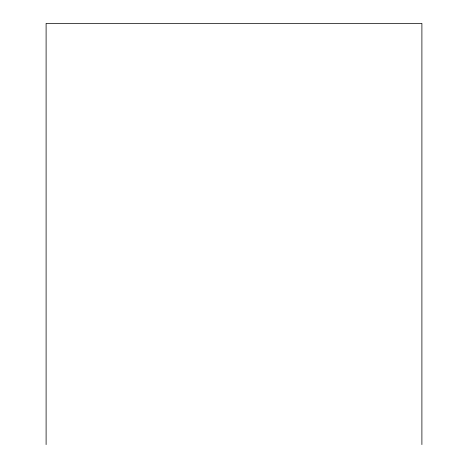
<?xml version="1.0" encoding="UTF-8"?>
<svg xmlns="http://www.w3.org/2000/svg" width="468" height="468" viewBox="0 0 468 468"><rect width="100%" height="100%" fill="white"/><g stroke="black" fill="none" stroke-linecap="round" stroke-linejoin="round"><path stroke-width="0.7" d="M421.896 444.6L421.896 23.4L46.104 23.4L46.104 444.6"/></g></svg>
